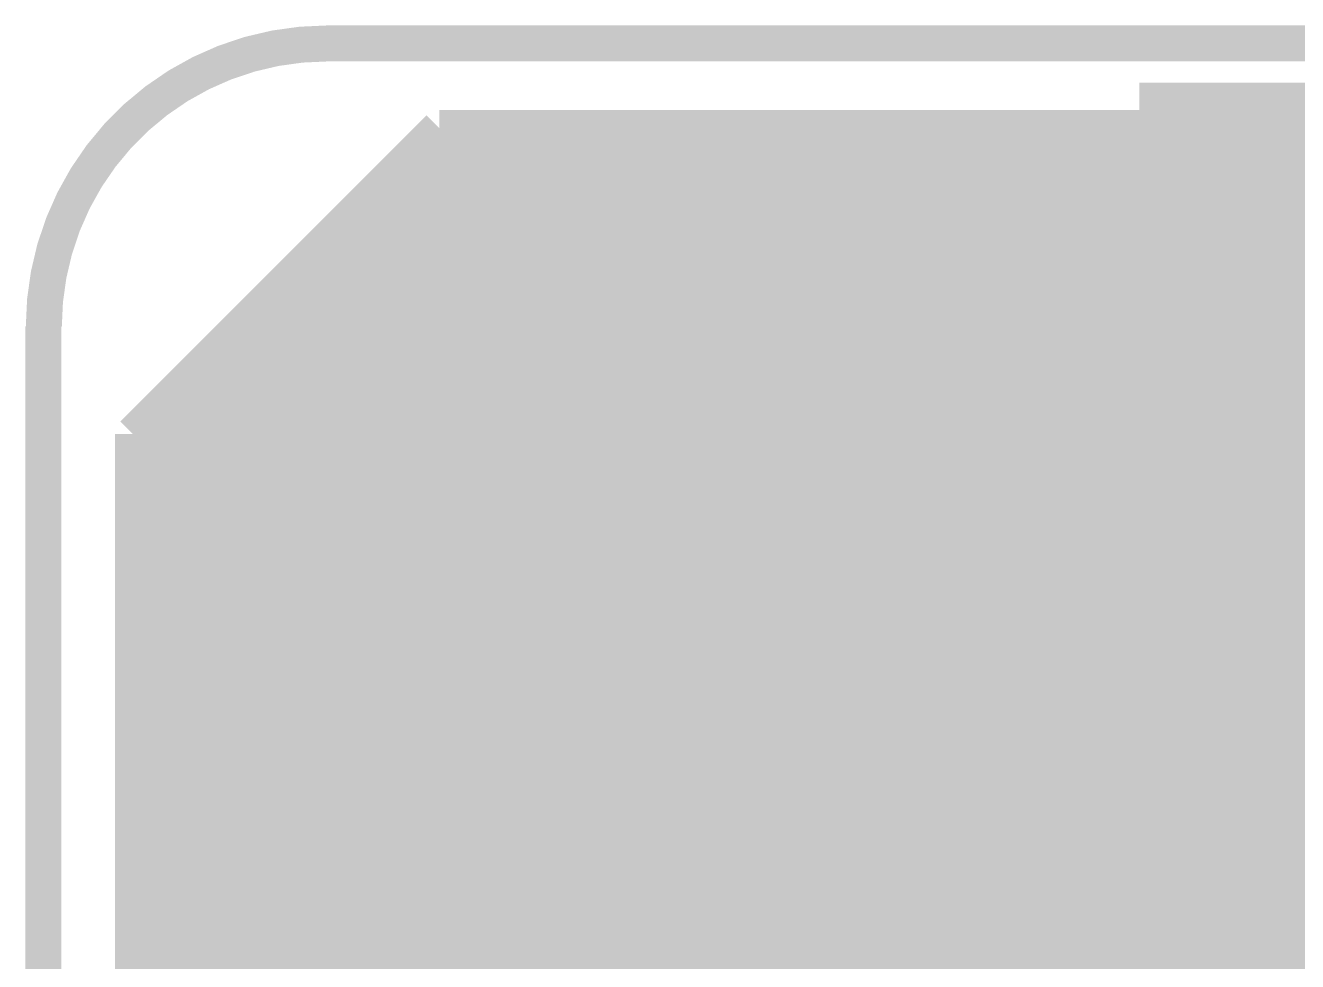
# Model space of a CAD drawing. Extents: x -72 to 72, y -47 to 50.
# Drawn here: x -24.13 to -15.15, y 43.52 to 50.13 of the extents above; entities that cross this region are included whole.
import ezdxf

# ---------------------------------------------------------------- set-up
doc = ezdxf.new("R2010")
doc.units = 0
doc.header["$MEASUREMENT"] = 0
doc.layers.get('0').update_dxf_attribs({"linetype": 'CONTINUOUS'})
for name, color, linetype in [('22-303-0_BOT', 7, 'CONTINUOUS'), ('22-303-0_DRD', 7, 'CONTINUOUS'), ('22-303-0_GND', 6, 'CONTINUOUS'), ('22-303-0_IN1', 4, 'CONTINUOUS'), ('22-303-0_IN2', 3, 'CONTINUOUS'), ('22-303-0_PWR', 5, 'CONTINUOUS'), ('22-303-0_SMB', 10, 'CONTINUOUS'), ('22-303-0_SMT', 14, 'CONTINUOUS'), ('22-303-0_SSB', 11, 'CONTINUOUS'), ('22-303-0_SST', 13, 'CONTINUOUS'), ('22-303-0_TOP', 8, 'CONTINUOUS'), ('THRUHOLE_TAP', 7, 'CONTINUOUS')]:
    doc.layers.add(name, color=color, linetype=linetype)

# ---------------------------------------------------------------- blocks, each defined once
blk = doc.blocks.new('ROUND_29')
at = {"const_width": 2.99974}
blk.add_lwpolyline([(-1.49987, 0, 1), (1.49987, 0, 1)], format="xyb", close=True, dxfattribs=at)
blk = doc.blocks.new('ROUND_77')
at = {"const_width": 3.24993}
blk.add_lwpolyline([(-1.624964, 0, 1), (1.624964, 0, 1)], format="xyb", close=True, dxfattribs=at)
blk = doc.blocks.new('ROUND_102')
at = {"const_width": 1.6002}
blk.add_lwpolyline([(-0.8001, 0, 1), (0.8001, 0, 1)], format="xyb", close=True, dxfattribs=at)

msp = doc.modelspace()

# ---------------------------------------------------------------- linework, layer by layer
at = {"layer": '22-303-0_BOT'}
for points, const_width in [([(-21.209, 49.403), (-23.368, 47.244)], 0.254), ([(21.971, 49.403), (-21.209, 49.403)], 0.254), ([(-21.1328, 49.403), (-21.1328, 47.1043)], 0.254), ([(-20.9042, 49.403), (-20.9042, 47.17796)], 0.254), ([(-20.6756, 49.403), (-20.6756, 47.23384)], 0.254), ([(-20.447, 49.403), (-20.447, 47.27448)], 0.254), ([(-20.2184, 49.403), (-20.2184, 47.29734)], 0.254), ([(-19.9898, 49.403), (-19.9898, 47.30242)], 0.254), ([(-19.7612, 49.403), (-19.7612, 47.2948)], 0.254), ([(-19.5326, 49.403), (-19.5326, 47.2694)], 0.254), ([(-19.304, 49.403), (-19.304, 47.22876)], 0.254), ([(-19.0754, 49.403), (-19.0754, 47.17288)], 0.254), ([(-18.8468, 49.403), (-18.8468, 47.09668)], 0.254), ([(-18.6182, 49.403), (-18.6182, 47.00016)], 0.254), ([(-18.3896, 49.403), (-18.3896, 46.88586)], 0.254), ([(-18.161, 49.403), (-18.161, 46.74362)], 0.254), ([(-17.9324, 49.403), (-17.9324, 46.57598)], 0.254), ([(-17.7038, 49.403), (-17.7038, 46.37532)], 0.254), ([(-17.4752, 49.403), (-17.4752, 46.13148)], 0.254), ([(-17.2466, 49.403), (-17.2466, 45.82668)], 0.254), ([(-17.018, 49.403), (-17.018, 45.42282)], 0.254), ([(-16.7894, 49.403), (-16.7894, 44.78274)], 0.254), ([(-16.5608, 49.403), (-16.5608, 31.00578)], 0.254), ([(-16.3322, 49.403), (-16.3322, 31.00578)], 0.254), ([(-16.1036, 49.403), (-16.1036, 31.00578)], 0.254), ([(-15.875, 49.403), (-15.875, 45.78096)], 0.254), ([(-15.6464, 49.403), (-15.6464, 46.01464)], 0.254), ([(-15.4178, 49.403), (-15.4178, 46.24324)], 0.254), ([(-15.1892, 49.403), (-15.1892, 46.47184)], 0.254), ([(22.1488, 49.2252), (-21.3868, 49.2252)], 0.254), ([(-21.3614, 49.2506), (-21.3614, 47.01032)], 0.254), ([(22.3774, 48.9966), (-21.6154, 48.9966)], 0.254), ([(-21.59, 49.022), (-21.59, 46.89602)], 0.254), ([(-21.8186, 48.7934), (-21.8186, 46.75886)], 0.254), ([(22.606, 48.768), (-21.844, 48.768)], 0.254), ([(-12.8651, 48.7299), (-15.0749, 48.7299), (-15.0749, 46.58614)], 0.254), ([(-15.0749, 48.5394), (-22.0726, 48.5394)], 0.254), ([(-22.0472, 48.5648), (-22.0472, 46.59376)], 0.254), ([(-22.2758, 48.3362), (-22.2758, 46.39564)], 0.254), ([(-15.0749, 48.3108), (-22.3012, 48.3108)], 0.254), ([(-15.0749, 48.0822), (-22.5298, 48.0822)], 0.254), ([(-22.5044, 48.1076), (-22.5044, 46.15434)], 0.254), ([(-22.733, 47.879), (-22.733, 45.85716)], 0.254), ([(-15.0749, 47.8536), (-22.7584, 47.8536)], 0.254), ([(-15.0749, 47.625), (-22.987, 47.625)], 0.254), ([(-22.9616, 47.6504), (-22.9616, 45.466)], 0.254), ([(-9.9695, 47.625), (-10.033, 47.625), (-11.39698, 46.26102), (-14.69898, 46.26102), (-15.494, 45.466), (-15.494, 42.291)], 0.381), ([(-15.0749, 47.3964), (-23.2156, 47.3964)], 0.254), ([(-23.1902, 47.4218), (-23.1902, 44.86148)], 0.254), ([(-23.368, 47.244), (-23.368, 40.96766)], 0.254), ([(-20.93976, 47.1678), (-23.368, 47.1678)], 0.254), ([(-15.0749, 47.1678), (-19.06016, 47.1678)], 0.254), ([(-21.50872, 46.9392), (-23.368, 46.9392)], 0.254), ([(-15.0749, 46.9392), (-18.4912, 46.9392)], 0.254), ([(-21.88972, 46.7106), (-23.368, 46.7106)], 0.254), ([(-15.0749, 46.7106), (-18.1102, 46.7106)], 0.254), ([(-15.0749, 46.58614), (-15.83944, 45.81906)], 0.254), ([(-22.18182, 46.482), (-23.368, 46.482)], 0.254), ([(-15.17904, 46.482), (-17.8181, 46.482)], 0.254), ([(-22.4155, 46.2534), (-23.368, 46.2534)], 0.254), ([(-15.40764, 46.2534), (-17.58188, 46.2534)], 0.254), ([(-22.61108, 46.0248), (-23.368, 46.0248)], 0.254), ([(-15.63624, 46.0248), (-17.38884, 46.0248)], 0.254), ([(-22.77364, 45.7962), (-23.368, 45.7962)], 0.254), ([(-15.8623, 45.7962), (-17.22628, 45.7962)], 0.254), ([(-22.90826, 45.5676), (-23.368, 45.5676)], 0.254), ([(-15.97914, 45.5676), (-17.09166, 45.5676)], 0.254), ([(-15.9893, 45.466), (-15.9893, 42.63644)], 0.254), ([(-23.02002, 45.339), (-23.368, 45.339)], 0.254), ([(-15.9893, 45.339), (-16.97736, 45.339)], 0.254), ([(-23.11146, 45.1104), (-23.368, 45.1104)], 0.254), ([(-15.9893, 45.1104), (-16.88846, 45.1104)], 0.254), ([(-23.18512, 44.8818), (-23.368, 44.8818)], 0.254), ([(-15.9893, 44.8818), (-16.8148, 44.8818)], 0.254), ([(-23.23846, 44.6532), (-23.368, 44.6532)], 0.254), ([(-15.9893, 44.6532), (-16.76146, 44.6532)], 0.254), ([(-23.27656, 44.4246), (-23.368, 44.4246)], 0.254), ([(-15.9893, 44.4246), (-16.72336, 44.4246)], 0.254), ([(-23.29942, 44.196), (-23.368, 44.196)], 0.254), ([(-15.9893, 44.196), (-16.7005, 44.196)], 0.254), ([(-23.3045, 43.9674), (-23.368, 43.9674)], 0.254), ([(-15.9893, 43.9674), (-16.69542, 43.9674)], 0.254), ([(-23.29434, 43.7388), (-23.368, 43.7388)], 0.254), ([(-15.9893, 43.7388), (-16.70558, 43.7388)], 0.254), ([(-23.2664, 43.5102), (-23.368, 43.5102)], 0.254), ([(-15.9893, 43.5102), (-16.73098, 43.5102)], 0.254)]:
    msp.add_lwpolyline(points, dxfattribs=dict(at, const_width=const_width))
at = {"layer": '22-303-0_BOT', "const_width": 0.254}
for points in [[(-19.99996, 47.30496, 0.4142136), (-23.3045, 44.00042)], [(-16.69542, 44.00042, 0.4142136), (-19.99996, 47.30496)], [(-15.84452, 45.81652, 0.1989124), (-15.98971, 45.466)], [(-15.84452, 45.81652, 0.1989124), (-15.98971, 45.466)], [(-23.3045, 44.00042, 0.4142136), (-19.99996, 40.69588)], [(-19.99996, 40.69588, 0.4142136), (-16.69542, 44.00042)]]:
    msp.add_lwpolyline(points, format="xyb", dxfattribs=at)
at = {"layer": '22-303-0_DRD', "const_width": 0.254}
msp.add_lwpolyline([(-21.99894, 49.9999, 0.4142136), (-23.99792, 48.00092)], format="xyb", dxfattribs=at)
for points in [[(-21.99894, 49.9999), (21.99894, 49.9999)], [(-24.00046, 33.75914), (-24.00046, 48.00092)], [(-20.25396, 44.63542), (-20.63496, 44.25442)], [(-19.74596, 44.63542), (-20.25396, 44.63542)], [(-19.36496, 44.25442), (-19.74596, 44.63542)], [(-20.63496, 44.25442), (-20.63496, 43.74642)], [(-19.36496, 43.74642), (-19.36496, 44.25442)], [(-20.63496, 43.74642), (-20.25396, 43.36542)], [(-19.74596, 43.36542), (-19.36496, 43.74642)]]:
    msp.add_lwpolyline(points, dxfattribs=at)
at = {"layer": '22-303-0_GND', "const_width": 0.254}
msp.add_lwpolyline([(-21.99894, 49.9999, 0.4142136), (-23.99792, 48.00092)], format="xyb", dxfattribs=at)
for points in [[(-21.99894, 49.9999), (21.99894, 49.9999)], [(-24.00046, 33.75914), (-24.00046, 48.00092)]]:
    msp.add_lwpolyline(points, dxfattribs=at)
at = {"layer": '22-303-0_IN1', "const_width": 0.381}
msp.add_lwpolyline([(-20.066, 39.878), (-19.685, 40.259), (-18.034, 40.259), (-16.256, 42.037), (-16.256, 43.18), (-15.748, 43.688), (-15.748, 45.974), (-14.097, 47.625), (-13.97, 47.625)], dxfattribs=at)
at = {"layer": '22-303-0_IN2'}
for points, const_width in [([(-18.796, 39.497), (-18.669, 39.37), (-18.161, 39.37), (-16.256, 41.275), (-16.256, 48.514), (-15.621, 49.149), (-12.573, 49.149), (-11.97102, 48.54702), (-11.97102, 47.625)], 0.381), ([(-15.41526, 48.6537), (-15.7607, 48.30826)], 0.254), ([(-15.4178, 48.65116), (-15.4178, 42.89044)], 0.254), ([(-15.0749, 48.6537), (-15.41526, 48.6537)], 0.254), ([(-15.1892, 48.6537), (-15.1892, 42.8117)], 0.254), ([(-15.0749, 48.6537), (-15.0749, 46.5201)], 0.254), ([(-15.0749, 48.5394), (-15.52956, 48.5394)], 0.254), ([(-15.6464, 48.42256), (-15.6464, 42.8752)], 0.254), ([(-15.7607, 48.30826), (-15.7607, 42.83202)], 0.254), ([(-15.0749, 48.3108), (-15.75816, 48.3108)], 0.254), ([(-15.0749, 48.0822), (-15.7607, 48.0822)], 0.254), ([(-15.0749, 47.8536), (-15.7607, 47.8536)], 0.254), ([(-15.0749, 47.625), (-15.7607, 47.625)], 0.254), ([(-15.0749, 47.3964), (-15.7607, 47.3964)], 0.254), ([(-15.0749, 47.1678), (-15.7607, 47.1678)], 0.254), ([(-15.0749, 46.9392), (-15.7607, 46.9392)], 0.254), ([(-15.0749, 46.7106), (-15.7607, 46.7106)], 0.254), ([(17.8181, 46.482), (-15.7607, 46.482)], 0.254), ([(-12.8651, 46.5201), (-15.0749, 46.5201)], 0.254), ([(17.58188, 46.2534), (-15.7607, 46.2534)], 0.254), ([(8.65886, 46.0248), (-15.7607, 46.0248)], 0.254), ([(-12.47394, 45.7962), (-15.7607, 45.7962)], 0.254), ([(-12.80668, 45.5676), (-15.7607, 45.5676)], 0.254), ([(-12.91082, 45.339), (-15.7607, 45.339)], 0.254), ([(-12.91336, 45.1104), (-15.7607, 45.1104)], 0.254), ([(-12.82446, 44.8818), (-15.7607, 44.8818)], 0.254), ([(-12.55014, 44.6532), (-15.7607, 44.6532)], 0.254), ([(-12.2428, 44.4246), (-15.7607, 44.4246)], 0.254), ([(-12.28852, 44.196), (-15.7607, 44.196)], 0.254), ([(-12.2428, 43.9674), (-15.7607, 43.9674)], 0.254), ([(-12.08024, 43.7388), (-15.7607, 43.7388)], 0.254), ([(-14.50594, 43.5102), (-15.7607, 43.5102)], 0.254)]:
    msp.add_lwpolyline(points, dxfattribs=dict(at, const_width=const_width))
at = {"layer": '22-303-0_PWR', "const_width": 0.254}
msp.add_lwpolyline([(-21.99894, 49.9999, 0.4142136), (-23.99792, 48.00092)], format="xyb", dxfattribs=at)
for points in [[(-21.99894, 49.9999), (21.99894, 49.9999)], [(-24.00046, 33.75914), (-24.00046, 48.00092)]]:
    msp.add_lwpolyline(points, dxfattribs=at)
at = {"layer": '22-303-0_SSB', "const_width": 0.1524}
msp.add_lwpolyline([(-12.573, 45.212), (-15.367, 45.212), (-15.367, 39.878), (-12.573, 39.878), (-12.573, 45.212)], dxfattribs=at)
at = {"layer": '22-303-0_SST'}
for points, const_width in [([(-6.37032, 49.62398), (-16.16964, 49.62398), (-16.16964, 46.0248), (-6.37032, 46.0248), (-6.37032, 49.62398)], 0.20066), ([(-16.83512, 48.11522), (-16.66494, 48.2346), (-16.66494, 48.47082), (-16.83512, 48.5902), (-17.00276, 48.5902), (-17.34312, 48.35144), (-17.68094, 48.5902), (-17.68094, 48.11522)], 0.1524), ([(-16.16964, 48.62576), (-15.76832, 48.62576), (-15.76832, 46.42612), (-6.7691, 46.42612), (-6.7691, 48.62576), (-6.37032, 48.62576)], 0.20066), ([(-17.68094, 47.752), (-17.68094, 47.51324)], 0.1524), ([(-17.00276, 47.33544), (-16.83512, 47.33544), (-16.66494, 47.3964), (-16.66494, 47.63262), (-16.83512, 47.69104), (-17.68094, 47.69104)], 0.1524)]:
    msp.add_lwpolyline(points, dxfattribs=dict(at, const_width=const_width))
at = {"layer": '22-303-0_TOP', "const_width": 0.254}
for points in [[(22.098, 49.276), (-21.336, 49.276), (-22.86, 47.752)], [(22.1488, 49.2252), (-21.3868, 49.2252)], [(-21.3614, 49.2506), (-21.3614, 47.01032)], [(-21.1328, 49.276), (-21.1328, 47.1043)], [(-20.9042, 49.276), (-20.9042, 47.17796)], [(-20.6756, 49.276), (-20.6756, 47.23384)], [(-20.447, 49.276), (-20.447, 47.27448)], [(-20.2184, 49.276), (-20.2184, 47.29734)], [(-19.9898, 49.276), (-19.9898, 47.30242)], [(-19.7612, 49.276), (-19.7612, 47.2948)], [(-19.5326, 49.276), (-19.5326, 47.2694)], [(-19.304, 49.276), (-19.304, 47.22876)], [(-19.0754, 49.276), (-19.0754, 47.17288)], [(-18.8468, 49.276), (-18.8468, 47.09668)], [(-18.6182, 49.276), (-18.6182, 47.00016)], [(-18.3896, 49.276), (-18.3896, 46.88586)], [(-18.161, 49.276), (-18.161, 46.74362)], [(-17.9324, 49.276), (-17.9324, 46.57598)], [(-17.7038, 49.276), (-17.7038, 46.37532)], [(-17.4752, 49.276), (-17.4752, 46.13148)], [(-17.2466, 49.276), (-17.2466, 45.82668)], [(-17.018, 49.276), (-17.018, 45.42282)], [(-16.7894, 49.276), (-16.7894, 44.78274)], [(-16.5608, 49.276), (-16.5608, 42.30624)], [(-16.3322, 49.276), (-16.3322, 42.53484)], [(-16.1036, 49.276), (-16.1036, 42.73042)], [(-15.875, 49.276), (-15.875, 42.7863)], [(-15.6464, 49.276), (-15.6464, 42.8752)], [(-15.4178, 49.276), (-15.4178, 42.89044)], [(-15.1892, 49.276), (-15.1892, 44.85386)], [(21.26742, 48.9966), (-21.6154, 48.9966)], [(-21.59, 49.022), (-21.59, 46.89602)], [(-21.8186, 48.7934), (-21.8186, 46.75886)], [(20.96516, 48.768), (-21.844, 48.768)], [(-12.8651, 48.7299), (-15.0749, 48.7299), (-15.0749, 46.5201)], [(-15.0749, 48.5394), (-22.0726, 48.5394)], [(-22.0472, 48.5648), (-22.0472, 46.59376)], [(-22.2758, 48.3362), (-22.2758, 46.39564)], [(-15.0749, 48.3108), (-22.3012, 48.3108)], [(-15.0749, 48.0822), (-22.5298, 48.0822)], [(-22.5044, 48.1076), (-22.5044, 46.15434)], [(-22.733, 47.879), (-22.733, 45.85716)], [(-15.0749, 47.8536), (-22.7584, 47.8536)], [(-22.86, 47.752), (-22.86, 45.65396)], [(-15.0749, 47.625), (-22.86, 47.625)], [(-15.0749, 47.3964), (-22.86, 47.3964)], [(-20.93976, 47.1678), (-22.86, 47.1678)], [(-15.0749, 47.1678), (-19.06016, 47.1678)], [(-21.50872, 46.9392), (-22.86, 46.9392)], [(-15.0749, 46.9392), (-18.4912, 46.9392)], [(-21.88972, 46.7106), (-22.86, 46.7106)], [(-15.0749, 46.7106), (-18.1102, 46.7106)], [(-22.18182, 46.482), (-22.86, 46.482)], [(-9.81202, 46.482), (-17.8181, 46.482)], [(-12.8651, 46.5201), (-15.0749, 46.5201)], [(-22.4155, 46.2534), (-22.86, 46.2534)], [(-10.04062, 46.2534), (-17.58188, 46.2534)], [(-22.61108, 46.0248), (-22.86, 46.0248)], [(-10.26922, 46.0248), (-17.38884, 46.0248)], [(-22.77364, 45.7962), (-22.86, 45.7962)], [(-13.462, 45.7962), (-17.22628, 45.7962)], [(-13.5128, 45.5676), (-17.09166, 45.5676)], [(-13.5128, 45.339), (-16.97736, 45.339)], [(-13.5128, 45.1104), (-16.88846, 45.1104)], [(-15.1638, 44.8818), (-16.8148, 44.8818)], [(-15.28318, 44.6532), (-16.76146, 44.6532)], [(-15.2908, 44.577), (-15.2908, 42.85996)], [(-15.2908, 44.4246), (-16.72336, 44.4246)], [(-15.2908, 44.196), (-16.7005, 44.196)], [(-15.2908, 43.9674), (-16.69542, 43.9674)], [(-15.2908, 43.7388), (-16.70558, 43.7388)], [(-15.2908, 43.5102), (-16.73098, 43.5102)]]:
    msp.add_lwpolyline(points, dxfattribs=at)
for points in [[(-19.99996, 47.30496, 0.2677883), (-22.86, 45.65396)], [(-16.69542, 44.00042, 0.4142136), (-19.99996, 47.30496)], [(-14.859, 45.0088, 0.4142136), (-15.2908, 44.577)], [(-19.99996, 40.69588, 0.4142136), (-16.69542, 44.00042)]]:
    msp.add_lwpolyline(points, format="xyb", dxfattribs=at)

# ---------------------------------------------------------------- block references
at = {"layer": '22-303-0_BOT'}
msp.add_blockref('ROUND_29', (-19.99996, 44.00042), dxfattribs=at)
at = {"layer": '22-303-0_GND'}
msp.add_blockref('ROUND_77', (-19.99996, 44.00042), dxfattribs=at)
at = {"layer": '22-303-0_IN1'}
msp.add_blockref('ROUND_29', (-19.99996, 44.00042), dxfattribs=at)
at = {"layer": '22-303-0_IN2'}
msp.add_blockref('ROUND_29', (-19.99996, 44.00042), dxfattribs=at)
at = {"layer": '22-303-0_PWR'}
msp.add_blockref('ROUND_77', (-19.99996, 44.00042), dxfattribs=at)
at = {"layer": '22-303-0_SMB'}
msp.add_blockref('ROUND_29', (-19.99996, 44.00042), dxfattribs=at)
at = {"layer": '22-303-0_SMT'}
msp.add_blockref('ROUND_29', (-19.99996, 44.00042), dxfattribs=at)
at = {"layer": '22-303-0_TOP'}
msp.add_blockref('ROUND_29', (-19.99996, 44.00042), dxfattribs=at)
at = {"layer": 'THRUHOLE_TAP'}
msp.add_blockref('ROUND_102', (-19.99996, 44.00042), dxfattribs=at)

doc.saveas('drawing.dxf')
